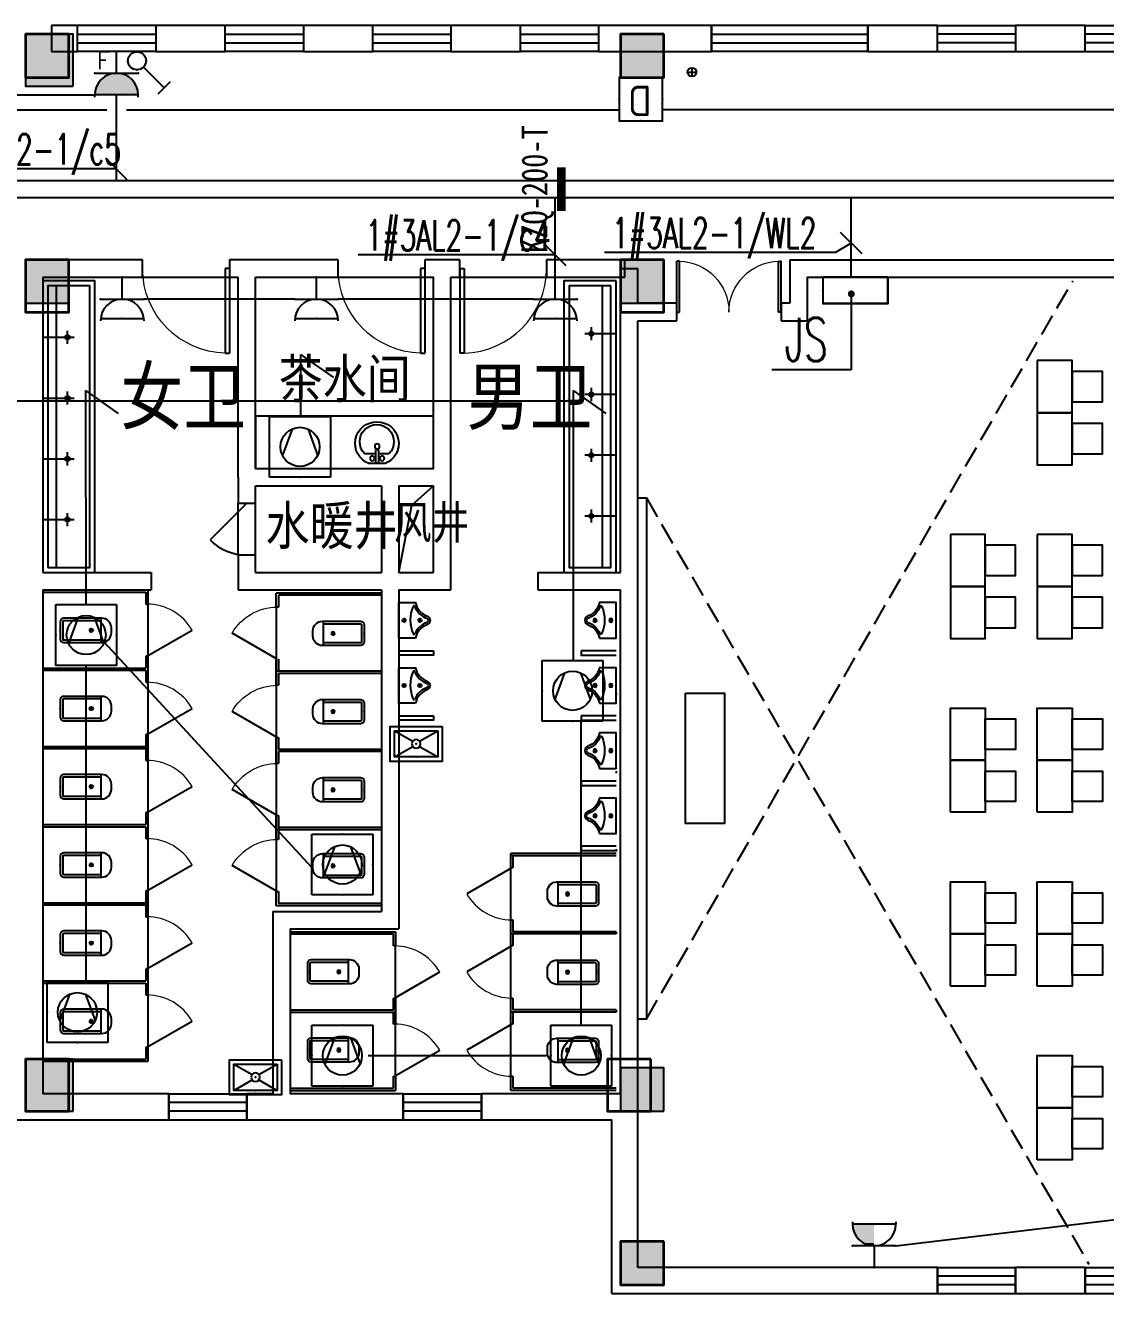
# Model space of a CAD drawing. Extents: x 0 to 302064749, y -59725395 to 1524223.
# Drawn here: x 2113608 to 2126045, y 1287830 to 1302430 of the extents above; entities that cross this region are included whole.
import ezdxf
from ezdxf.enums import TextEntityAlignment as Align

# ---------------------------------------------------------------- set-up
doc = ezdxf.new("R2010")
doc.units = 0
doc.header["$LTSCALE"] = 1000
doc.linetypes.add('DASH', pattern=[0.35, 0.25, -0.1])
for name, color, linetype in [('0-底图', 7, 'Continuous'), ('CABLETRAY', 4, 'Continuous'), ('COLU', 7, 'Continuous'), ('COLU_HATCH', 251, 'Continuous'), ('DIM-照明', 3, 'Continuous'), ('DIM_ELEV', 3, 'Continuous'), ('DOOR_FIRE', 4, 'Continuous'), ('EQUIP-动力', 3, 'Continuous'), ('EQUIP-插座', 3, 'Continuous'), ('EQUIP-消防', 3, 'Continuous'), ('EQUIP-照明', 3, 'Continuous'), ('EQUIP-箱柜', 3, 'Continuous'), ('PUB_TEXT', 7, 'Continuous'), ('TEL_LEAD', 3, 'Continuous'), ('TEXT', 7, 'Continuous'), ('WALL', 2, 'Continuous'), ('WINDOW', 4, 'Continuous'), ('WIRE-照明', 6, 'Continuous'), ('厨卫', 252, 'Continuous'), ('家具', 8, 'Continuous'), ('抗震支吊架', 2, 'Continuous'), ('排水', 153, 'Continuous')]:
    doc.layers.add(name, color=color, linetype=linetype)
doc.layers.add('砼柱', color=2, linetype='Continuous', lineweight=35)
doc.styles.add('_TEL_DIM', font='simplex.shx', dxfattribs={"width": 0.8, "height": 3.5, "bigfont": 'gbcbig.shx'})
doc.styles.add('kzcad', font='', dxfattribs={"width": 0.8})
doc.styles.get("Standard").update_dxf_attribs({"font": 'geniso.shx', "bigfont": 'hztxt.shx'})
doc.styles.get('kzcad').set_extended_font_data('SimSun')

# ---------------------------------------------------------------- blocks, each defined once
blk = doc.blocks.new('$equip$00001239')
for p, q in [((-0.5, 1.05), (-0.5, 1)), ((0.5, 1), (-0.5, 1)), ((0.5, 1.05), (0.5, 1)), ((0.5, 0.5), (-0.5, 0.5)), ((0, 0.5), (0, 0))]:
    blk.add_line(p, q)
blk.add_arc((0, 1), 0.5, 180, 0)
for points in [[(0, 0.75), (-0.433, 0.75), (0, 1), (-0.5, 1)], [(0, 0.567), (-0.25, 0.567), (0, 0.75), (-0.433, 0.75)], [(0, 0.5), (0, 0.5), (0, 0.567), (-0.25, 0.567)]]:
    blk.add_solid(points)
at = {"layer": 'EQUIP-照明'}
for p in [(0, 1), (-0.5, 0.5), (0.5, 0.5), (0, 0)]:
    blk.add_point(p, dxfattribs=at)
at = {"layer": 'EQUIP-照明', "flags": 9}
blk.add_attdef('A', (0, 0), '', height=0.00002, dxfattribs=at)
blk = doc.blocks.new('$equip$00002741')
for p, q in [((-0.7, -0.7), (-0.7, 0.7)), ((-0.7, 0.7), (0.7, 0.7)), ((0.7, 0.7), (0.7, -0.7)), ((-0.184, 0.411), (-0.406, -0.194)), ((0.184, 0.411), (0.406, -0.194)), ((0.7, -0.7), (-0.7, -0.7))]:
    blk.add_line(p, q)
at = {"const_width": 0.02}
blk.add_lwpolyline([(-0.7, 0.7), (-0.7, -0.7), (0.7, -0.7), (0.7, 0.7), (-0.7, 0.7), (-0.7, -0.7)], dxfattribs=at)
blk.add_circle((0, 0), 0.45)
for p in [(0, 0.7), (-0.7, 0), (0.7, 0), (0, -0.7)]:
    blk.add_point(p)
at = {"color": 7, "style": '_TEL_DIM', "flags": 1}
for tag in ['A', 'REMARK']:
    blk.add_attdef(tag, text='', height=0.00002, dxfattribs=at).set_placement((0, 0), align=Align.MIDDLE_CENTER)
blk = doc.blocks.new('$equip$00001764')
for p, q in [((-0.5, 1.05), (-0.5, 1)), ((-0.5, 1), (0.5, 1)), ((0.5, 1.05), (0.5, 1)), ((0.5, 0.5), (-0.5, 0.5)), ((0, 0.5), (0, 0))]:
    blk.add_line(p, q)
blk.add_arc((0, 1), 0.5, 180, 0)
for p in [(-0.5, 0.5), (0.5, 0.5), (0, 0)]:
    blk.add_point(p)
for points in [[(0.433, 0.75), (-0.433, 0.75), (0.5, 1), (-0.5, 1)], [(0.25, 0.567), (-0.25, 0.567), (0.433, 0.75), (-0.433, 0.75)], [(0, 0.5), (0, 0.5), (0.25, 0.567), (-0.25, 0.567)]]:
    blk.add_solid(points)
at = {"color": 7, "style": '_TEL_DIM'}
blk.add_attdef('$TEXT$', text='', height=0.4, dxfattribs=at).set_placement((0.303, 0.211), align=Align.MIDDLE_CENTER)
at = {"color": 7, "style": '_TEL_DIM', "flags": 1}
blk.add_attdef('A', text='', height=0.00002, dxfattribs=at).set_placement((0, 0), align=Align.MIDDLE_CENTER)
blk = doc.blocks.new('$equip$00002327')
for p, q in [((0.484, 0.975), (0.766, 0.692)), ((0.147, 0.356), (0.625, 0.833))]:
    blk.add_line(p, q)
blk.add_circle((0, 0.208), 0.208)
for p in [(0, 0.417), (-0.208, 0.208), (0, 0), (0.208, 0.208)]:
    blk.add_point(p)
at = {"color": 7, "flags": 1}
blk.add_attdef('A', text='', height=0.00002, dxfattribs=at).set_placement((0, 0), align=Align.MIDDLE_CENTER)
blk = doc.blocks.new('$equip$00001238')
for p, q in [((0.497, 0.95), (-0.497, 0.95)), ((0.5, 0.5), (-0.5, 0.5)), ((0, 0.5), (0, 0))]:
    blk.add_line(p, q)
blk.add_arc((0, 1), 0.5, 180, 0)
for p in [(0, 0.95), (-0.5, 0.5), (0.5, 0.5), (0, 0)]:
    blk.add_point(p)
at = {"flags": 9}
blk.add_attdef('A', (0, 0), '', height=0.00002, dxfattribs=at)
blk = doc.blocks.new('$equip$00002755')
for p, q in [((0.5, 0.5), (-0.5, 0.5)), ((-0.5, 0.5), (-0.5, -0.5)), ((0.5, -0.5), (0.5, 0.5)), ((-0.5, -0.5), (0.5, -0.5))]:
    blk.add_line(p, q)
at = {"const_width": 0.04}
blk.add_lwpolyline([(-0.5, 0.5), (0.5, 0.5), (0.5, -0.5), (-0.5, -0.5), (-0.5, 0.5), (0.5, 0.5)], dxfattribs=at)
for p in [(0, 0.5), (-0.5, 0), (0.5, 0), (-0.027, -0.5)]:
    blk.add_point(p)
at = {"color": 7}
blk.add_attdef('$TEXT$', text='', height=0.4, dxfattribs=at).set_placement((0.026, -0.008), align=Align.MIDDLE_CENTER)
at = {"color": 7, "flags": 1}
for tag, height, p in [('A', 0.00002, (0, 0)), ('B', 0.4, (0.755, -0.254))]:
    blk.add_attdef(tag, text='', height=height, dxfattribs=at).set_placement(p, align=Align.MIDDLE_CENTER)
blk = doc.blocks.new('jj')
at = {"layer": '家具', "linetype": 'DASH'}
for points in [[(710804, 819533), (715712, 828033)], [(710804, 825533), (715896, 816713)]]:
    blk.add_lwpolyline(points, dxfattribs=at)
at = {"layer": '家具'}
for points in [[(715304, 827113), (715304, 826513), (715704, 826513), (715704, 827113)], [(715704, 826988), (715704, 826638), (716054, 826638), (716054, 826988)], [(715304, 826513), (715304, 825913), (715704, 825913), (715704, 826513)], [(715704, 826388), (715704, 826038), (716054, 826038), (716054, 826388)], [(710704, 819533), (710704, 825533), (710804, 825533), (710804, 819533)], [(714304, 825113), (714304, 824513), (714704, 824513), (714704, 825113)], [(715304, 825113), (715304, 824513), (715704, 824513), (715704, 825113)], [(714704, 824988), (714704, 824638), (715054, 824638), (715054, 824988)], [(715704, 824988), (715704, 824638), (716054, 824638), (716054, 824988)], [(714304, 824513), (714304, 823913), (714704, 823913), (714704, 824513)], [(715304, 824513), (715304, 823913), (715704, 823913), (715704, 824513)], [(714704, 824388), (714704, 824038), (715054, 824038), (715054, 824388)], [(715704, 824388), (715704, 824038), (716054, 824038), (716054, 824388)], [(711254, 823283), (711704, 823283), (711704, 821783), (711254, 821783)], [(714304, 822513), (714304, 823113), (714704, 823113), (714704, 822513)], [(715304, 822513), (715304, 823113), (715704, 823113), (715704, 822513)], [(714704, 822638), (714704, 822988), (715054, 822988), (715054, 822638)], [(715704, 822638), (715704, 822988), (716054, 822988), (716054, 822638)], [(714304, 821913), (714304, 822513), (714704, 822513), (714704, 821913)], [(715304, 821913), (715304, 822513), (715704, 822513), (715704, 821913)], [(714704, 822038), (714704, 822388), (715054, 822388), (715054, 822038)], [(715704, 822038), (715704, 822388), (716054, 822388), (716054, 822038)], [(714304, 820513), (714304, 821113), (714704, 821113), (714704, 820513)], [(715304, 820513), (715304, 821113), (715704, 821113), (715704, 820513)], [(714704, 820638), (714704, 820988), (715054, 820988), (715054, 820638)], [(715704, 820638), (715704, 820988), (716054, 820988), (716054, 820638)], [(714304, 819913), (714304, 820513), (714704, 820513), (714704, 819913)], [(714704, 820038), (714704, 820388), (715054, 820388), (715054, 820038)], [(715304, 819913), (715304, 820513), (715704, 820513), (715704, 819913)], [(715704, 820038), (715704, 820388), (716054, 820388), (716054, 820038)], [(715304, 818513), (715304, 819113), (715704, 819113), (715704, 818513)], [(715704, 818638), (715704, 818988), (716054, 818988), (716054, 818638)], [(715304, 817913), (715304, 818513), (715704, 818513), (715704, 817913)], [(715704, 818038), (715704, 818388), (716054, 818388), (716054, 818038)]]:
    blk.add_lwpolyline(points, close=True, dxfattribs=at)
blk = doc.blocks.new('$lvtry$00000202')
at = {"color": 0}
for p, q in [((-110, -40, 0), (-110, -470, 0)), ((100, -30, 0), (-100, -30, 0)), ((110, -470, 0), (110, -40, 0)), ((140, -470, 0), (-140, -470, 0))]:
    blk.add_line(p, q, dxfattribs=at)
at = {"color": 0, "elevation": 0}
blk.add_lwpolyline([(140, -40, 0.414214), (100, 0), (-100, 0, 0.414214), (-140, -40), (-140, -480, 0.414214), (-30, -590), (30, -590, 0.414214), (140, -480)], format="xyb", close=True, dxfattribs=at)
at = {"color": 0}
blk.add_circle((0, -359, 0), 20, dxfattribs=at)
for centre, start, end in [((-100, -40, 0), 90, 180), ((100, -40, 0), 0, 90)]:
    blk.add_arc(centre, 10, start, end, dxfattribs=at)
for p in [(0, 0, 0), (0, -359, 0)]:
    blk.add_point(p, dxfattribs=at)
blk = doc.blocks.new('$TCHSYS$APDOOR2D')
blk.add_line((0.5, 0), (0, 0.866))
at = {"lineweight": 13}
blk.add_arc((0.5, 0), 1, 120, 180, dxfattribs=at)
blk = doc.blocks.new('jjj')
at = {"layer": '家具'}
for p, q in [((710644, 826153), (710644, 822913)), ((710804, 825603), (710444, 825603)), ((710804, 824903), (710444, 824903)), ((710804, 824203), (710444, 824203)), ((710804, 823503), (710444, 823503))]:
    blk.add_line(p, q, dxfattribs=at)
for points in [[(710804, 826213), (710204, 826213), (710204, 822853), (710804, 822853), (710804, 826213)], [(710519, 825678), (710519, 825528)], [(710519, 824978), (710519, 824828)], [(710519, 824278), (710519, 824128)], [(710519, 823578), (710519, 823428)]]:
    blk.add_lwpolyline(points, dxfattribs=at)
blk.add_lwpolyline([(710744, 826153), (710264, 826153), (710264, 822913), (710744, 822913)], close=True, dxfattribs=at)
for centre in [(710519, 825603), (710519, 824903), (710519, 824203), (710519, 823503)]:
    blk.add_circle(centre, 25, dxfattribs=at)
blk = doc.blocks.new('$lvtry$00000191')
at = {"color": 0}
for p, q in [((-250, -100, 0), (-39, -219, 0)), ((39, -219, 0), (250, -100, 0)), ((-250, -400, 0), (-39, -281, 0)), ((39, -281, 0), (250, -400, 0))]:
    blk.add_line(p, q, dxfattribs=at)
at = {"color": 0, "elevation": 0}
for points in [[(300, -450), (300, -50), (-300, -50), (-300, -450)], [(250, -400), (250, -100), (-250, -100), (-250, -400)]]:
    blk.add_lwpolyline(points, close=True, dxfattribs=at)
at = {"color": 0}
blk.add_circle((0, -250, 0), 50, dxfattribs=at)
for p in [(0, -100, 0), (0, -250, 0)]:
    blk.add_point(p, dxfattribs=at)
blk = doc.blocks.new('$lvtry$00000222')
at = {"layer": '厨卫', "elevation": 0}
blk.add_lwpolyline([(-205, -191), (-205, 0), (205, 0), (205, -191, 0.268068), (51, -323, -0.317765), (0, -360, -0.317765), (-51, -323, 0.268068)], format="xyb", close=True, dxfattribs=at)
at = {"layer": '厨卫'}
for centre in [(0, -60, 0), (0, -242, 0)]:
    blk.add_circle(centre, 20, dxfattribs=at)
for centre, radius, start, end in [((5, -526, 0), 395, 66.6675, 114.1084), ((-152, -175, 0), 10, 114.1084, 248.1394), ((-243, -401, 0), 233, 19.2639, 68.1394), ((243, -401, 0), 233, 110.4941, 160.7361), ((158, -173, 0), 10, 290.4941, 66.6675), ((0, -316, 0), 24, 199.2639, 269.4998), ((0, -316, 0), 24, 270.5002, 340.7361)]:
    blk.add_arc(centre, radius, start, end, dxfattribs=at)
for p in [(0, -60, 0), (0, -242, 0)]:
    blk.add_point(p, dxfattribs=at)
blk = doc.blocks.new('ng')
at = {"layer": '排水'}
for p, q in [((346041, 781408), (346041, 781308)), ((345991, 781358), (346091, 781358))]:
    blk.add_line(p, q, dxfattribs=at)
blk.add_circle((346041, 781358), 50, dxfattribs=at)
blk = doc.blocks.new('222222')
at = {"layer": 'COLU_HATCH'}
h = blk.add_hatch(color=256, dxfattribs=at)
h.dxf.hatch_style = 1
h.paths.add_polyline_path([(1297642, 1039991), (1297642, 1040591), (1297092, 1040591), (1297092, 1039991)])
h = blk.add_hatch(color=256, dxfattribs=at)
h.dxf.hatch_style = 1
h.paths.add_polyline_path([(1304442, 1040091), (1304442, 1040591), (1303942, 1040591), (1303942, 1040091)])
h = blk.add_hatch(color=256, dxfattribs=at)
h.dxf.hatch_style = 1
h.paths.add_polyline_path([(1297592, 1037491), (1297592, 1037991), (1297092, 1037991), (1297092, 1037491)])
h = blk.add_hatch(color=256, dxfattribs=at)
h.dxf.hatch_style = 1
h.paths.add_polyline_path([(1304442, 1037491), (1304442, 1037991), (1303942, 1037991), (1303942, 1037491)])
h = blk.add_hatch(color=256, dxfattribs=at)
h.dxf.hatch_style = 1
h.paths.add_polyline_path([(1297642, 1028191), (1297642, 1028791), (1297092, 1028791), (1297092, 1028191)])
h = blk.add_hatch(color=256, dxfattribs=at)
h.dxf.hatch_style = 1
h.paths.add_polyline_path([(1304442, 1028191), (1304442, 1028691), (1303942, 1028691), (1303942, 1028191)])
h = blk.add_hatch(color=256, dxfattribs=at)
h.dxf.hatch_style = 1
h.paths.add_polyline_path([(1304442, 1026191), (1304442, 1026691), (1303942, 1026691), (1303942, 1026191)])
at = {"layer": 'COLU'}
for points in [[(1297642, 1039991), (1297642, 1040591), (1297092, 1040591), (1297092, 1039991)], [(1304442, 1040091), (1304442, 1040591), (1303942, 1040591), (1303942, 1040091)], [(1297592, 1037491), (1297592, 1037991), (1297092, 1037991), (1297092, 1037491)], [(1304442, 1037491), (1304442, 1037991), (1303942, 1037991), (1303942, 1037491)], [(1297642, 1028191), (1297642, 1028791), (1297092, 1028791), (1297092, 1028191)], [(1304442, 1028191), (1304442, 1028691), (1303942, 1028691), (1303942, 1028191)], [(1304442, 1026191), (1304442, 1026691), (1303942, 1026691), (1303942, 1026191)]]:
    blk.add_lwpolyline(points, close=True, dxfattribs=at)
blk = doc.blocks.new('sad')
at = {"layer": '砼柱', "lineweight": 35}
for points in [[(2875708, 517356), (2875208, 517356), (2875208, 516856), (2875708, 516856)], [(2882558, 517356), (2882058, 517356), (2882058, 516856), (2882558, 516856)], [(2875708, 514756), (2875208, 514756), (2875208, 514156), (2875708, 514156)], [(2882558, 514756), (2882058, 514756), (2882058, 514156), (2882558, 514156)], [(2875708, 505556), (2875208, 505556), (2875208, 504956), (2875708, 504956)], [(2882408, 505556), (2881908, 505556), (2881908, 504956), (2882408, 504956)], [(2882558, 503456), (2882058, 503456), (2882058, 502956), (2882558, 502956)]]:
    blk.add_lwpolyline(points, close=True, dxfattribs=at)
blk = doc.blocks.new('A$C70683537')
at = {"layer": 'TEXT'}
blk.add_blockref('sad', (-2821208, -503056), dxfattribs=at)
blk = doc.blocks.new('$WINLIB2D$00000001')
at = {"color": 0}
for points in [[(-0.5, 0.5), (-0.5, -0.5)], [(-0.5, 0.5), (0.5, 0.5)], [(0.5, -0.5), (0.5, 0.5)], [(0.5, 0.1667), (-0.5, 0.1667)], [(0.5, -0.1667), (-0.5, -0.1667)], [(-0.5, -0.5), (0.5, -0.5)]]:
    blk.add_lwpolyline(points, dxfattribs=at)
blk = doc.blocks.new('$DorLib2D$00000002')
for p, q in [((-0.5, 0), (-0.5, 0.4875)), ((-0.475, 0.4875), (-0.5, 0.4875)), ((-0.475, 0), (-0.475, 0.4875)), ((0.475, 0), (0.475, 0.4875)), ((0.475, 0.4875), (0.5, 0.4875)), ((0.5, 0), (0.5, 0.4875)), ((-0.5, 0), (-0.475, 0)), ((0.5, 0), (0.475, 0))]:
    blk.add_line(p, q)
at = {"lineweight": 13}
for centre, start, end in [((-0.4875, 0), 0, 88.53072), ((0.4875, 0), 91.46928, 180)]:
    blk.add_arc(centre, 0.4875, start, end, dxfattribs=at)
blk = doc.blocks.new('$DorLib2D$00000001')
for p, q in [((0.45, 0.975), (0.5, 0.975)), ((0.45, 0), (0.45, 0.975)), ((0.5, 0), (0.5, 0.975)), ((0.5, 0), (0.45, 0))]:
    blk.add_line(p, q)
at = {"lineweight": 13}
blk.add_arc((0.475, 0), 0.975, 91.4693, 180, dxfattribs=at)
blk = doc.blocks.new('$DorLib2D$00000114')
at = {"color": 0}
blk.add_line((0.5, 0), (-0.207, 0.707), dxfattribs=at)
blk.add_arc((0.5, 0), 1, 135, 180, dxfattribs=at)
blk = doc.blocks.new('$plan$00001628')
for p, q in [((-20, 0), (20, 0)), ((20, 0), (20, -150)), ((-23, -104), (-144, -104)), ((-20, -150), (-20, 0)), ((136, -104), (24, -104)), ((20, -150), (-20, -150))]:
    blk.add_line(p, q)
blk.add_lwpolyline([(-97, 9, 5.110404), (92, 9)], format="xyb", close=True)
for centre, radius in [((-57, -52), 26.7), ((57, -52), 26.7), ((0, -190), 27.8)]:
    blk.add_circle(centre, radius)
blk.add_arc((-4, -243), 197, 135.2527, 44.7473)
blk = doc.blocks.new('jgfjh')
at = {"layer": 'DIM_ELEV'}
blk.add_lwpolyline([(1120511.3, -182793.4), (1120660.7, -182018.9), (1120911.3, -181793.4)], dxfattribs=at)
at = {"layer": 'DOOR_FIRE'}
for p, q in [((1118661.3, -182593.4), (1118661.3, -181993.4)), ((1118861.3, -182593.4), (1118861.3, -181993.4))]:
    blk.add_line(p, q, dxfattribs=at)
at = {"layer": 'WALL'}
for p, q in [((1116811.3, -176493.4), (1116511.3, -176493.4)), ((1116511.3, -176493.4), (1116511.3, -176793.4)), ((1116811.3, -176793.4), (1116811.3, -176493.4)), ((1118511.3, -176493.4), (1117711.3, -176493.4)), ((1117711.3, -176493.4), (1117711.3, -176793.4)), ((1118511.3, -176793.4), (1118511.3, -176493.4)), ((1120211.3, -176493.4), (1119411.3, -176493.4)), ((1119411.3, -176493.4), (1119411.3, -176793.4)), ((1120211.3, -176793.4), (1120211.3, -176493.4)), ((1121911.3, -176493.4), (1121111.3, -176493.4)), ((1121111.3, -176493.4), (1121111.3, -176793.4)), ((1121911.3, -176793.4), (1121911.3, -176493.4)), ((1124111.3, -176493.4), (1122811.3, -176493.4)), ((1122811.3, -176493.4), (1122811.3, -176793.4)), ((1124111.3, -176793.4), (1124111.3, -176493.4)), ((1126711.3, -176493.4), (1125911.3, -176493.4)), ((1125911.3, -176493.4), (1125911.3, -176793.4)), ((1126711.3, -176793.4), (1126711.3, -176493.4)), ((1128411.3, -176493.4), (1127611.3, -176493.4)), ((1127611.3, -176493.4), (1127611.3, -176793.4)), ((1128411.3, -176793.4), (1128411.3, -176493.4)), ((1116511.3, -176793.4), (1116811.3, -176793.4)), ((1117711.3, -176793.4), (1118511.3, -176793.4)), ((1119411.3, -176793.4), (1120211.3, -176793.4)), ((1121111.3, -176793.4), (1121911.3, -176793.4)), ((1122811.3, -176793.4), (1124111.3, -176793.4)), ((1125911.3, -176793.4), (1126711.3, -176793.4)), ((1127611.3, -176793.4), (1128411.3, -176793.4)), ((1117561.3, -179193.4), (1116211.3, -179193.4)), ((1117561.3, -179393.4), (1117561.3, -179193.4)), ((1118761.3, -179193.4), (1118561.3, -179193.4)), ((1118561.3, -179193.4), (1118561.3, -179393.4)), ((1119811.3, -179193.4), (1118761.3, -179193.4)), ((1119811.3, -179393.4), (1119811.3, -179193.4)), ((1121011.3, -179193.4), (1120811.3, -179193.4)), ((1120811.3, -179193.4), (1120811.3, -179393.4)), ((1121211.3, -179193.4), (1121011.3, -179193.4)), ((1121211.3, -179393.4), (1121211.3, -179193.4)), ((1123111.3, -179193.4), (1122211.3, -179193.4)), ((1122211.3, -179193.4), (1122211.3, -179393.4)), ((1123111.3, -179393.4), (1123111.3, -179193.4)), ((1125011.3, -179193.4), (1140311.3, -179193.4)), ((1125011.3, -179193.4), (1125011.3, -179693.4)), ((1116411.3, -179393.4), (1117561.3, -179393.4)), ((1116411.3, -179393.4), (1116411.3, -181303.4)), ((1118561.3, -179393.4), (1118661.3, -179393.4)), ((1118661.3, -181693.4), (1118661.3, -179393.4)), ((1118861.3, -179393.4), (1119811.3, -179393.4)), ((1118861.3, -181593.4), (1118861.3, -179393.4)), ((1120811.3, -179393.4), (1120911.3, -179393.4)), ((1120911.3, -181593.4), (1120911.3, -179393.4)), ((1121111.3, -179393.4), (1121211.3, -179393.4)), ((1121111.3, -181693.4), (1121111.3, -179393.4)), ((1122211.3, -179393.4), (1123111.3, -179393.4)), ((1123061.3, -179793.4), (1123061.3, -179293.4)), ((1123061.3, -179293.4), (1123261.3, -179293.4)), ((1123261.3, -179693.4), (1123261.3, -179293.4)), ((1125211.3, -179393.4), (1140111.3, -179393.4)), ((1125211.3, -179393.4), (1125211.3, -179893.4)), ((1123711.3, -179693.4), (1123261.3, -179693.4)), ((1123711.3, -179893.4), (1123711.3, -179693.4)), ((1125011.3, -179693.4), (1124911.3, -179693.4)), ((1124911.3, -179693.4), (1124911.3, -179893.4)), ((1123061.3, -182793.4), (1123061.3, -179793.4)), ((1123261.3, -179893.4), (1123711.3, -179893.4)), ((1123261.3, -182893.4), (1123261.3, -179893.4)), ((1124911.3, -179893.4), (1125211.3, -179893.4)), ((1116411.3, -181303.4), (1116411.3, -182793.4)), ((1118861.3, -181593.4), (1120411.3, -181593.4)), ((1120411.3, -181593.4), (1120911.3, -181593.4)), ((1118661.3, -181693.4), (1118661.3, -181993.4)), ((1121111.3, -182993.4), (1121111.3, -181693.4)), ((1118861.3, -181993.4), (1118861.3, -181793.4)), ((1118861.3, -181793.4), (1120311.3, -181793.4)), ((1120311.3, -181793.4), (1120311.3, -182793.4)), ((1120511.3, -181793.4), (1120511.3, -182793.4)), ((1120511.3, -181793.4), (1120911.3, -181793.4)), ((1120911.3, -182793.4), (1120911.3, -181793.4)), ((1118661.3, -181993.4), (1118861.3, -181993.4)), ((1118861.3, -182593.4), (1118661.3, -182593.4)), ((1118661.3, -182593.4), (1118661.3, -182993.4)), ((1118861.3, -182793.4), (1118861.3, -182593.4)), ((1116411.3, -182793.4), (1117661.3, -182793.4)), ((1117661.3, -182793.4), (1117661.3, -182993.4)), ((1118861.3, -182793.4), (1120311.3, -182793.4)), ((1120511.3, -182793.4), (1120911.3, -182793.4)), ((1122111.3, -182793.4), (1123061.3, -182793.4)), ((1122111.3, -182793.4), (1122111.3, -182993.4)), ((1123261.3, -188893.4), (1123261.3, -182893.4)), ((1116411.3, -182993.4), (1117661.3, -182993.4)), ((1116411.3, -182993.4), (1116411.3, -188793.4)), ((1118661.3, -182993.4), (1120311.3, -182993.4)), ((1120311.3, -182993.4), (1120311.3, -186693.4)), ((1120511.3, -182993.4), (1121111.3, -182993.4)), ((1120511.3, -182993.4), (1120511.3, -186893.4)), ((1122111.3, -182993.4), (1123061.3, -182993.4)), ((1123061.3, -188793.4), (1123061.3, -182993.4)), ((1119061.3, -186693.4), (1120311.3, -186693.4)), ((1119061.3, -186693.4), (1119061.3, -188793.4)), ((1119261.3, -186893.4), (1120511.3, -186893.4)), ((1119261.3, -186893.4), (1119261.3, -188793.4)), ((1117861.3, -188793.4), (1116411.3, -188793.4)), ((1117861.3, -189093.4), (1117861.3, -188793.4)), ((1119061.3, -188793.4), (1118761.3, -188793.4)), ((1118761.3, -188793.4), (1118761.3, -189093.4)), ((1120560.7, -188793.4), (1119261.3, -188793.4)), ((1120560.7, -189093.4), (1120560.7, -188793.4)), ((1123061.3, -188793.4), (1121460.7, -188793.4)), ((1121460.7, -188793.4), (1121460.7, -189093.4)), ((1123261.3, -190793.4), (1123261.3, -188893.4)), ((1116111.3, -189093.4), (1117861.3, -189093.4)), ((1118761.3, -189093.4), (1119161.3, -189093.4)), ((1119161.3, -189093.4), (1120560.7, -189093.4)), ((1121460.7, -189093.4), (1122961.3, -189093.4)), ((1122961.3, -191093.4), (1122961.3, -189093.4)), ((1126711.3, -190793.4), (1123261.3, -190793.4)), ((1126711.3, -191093.4), (1126711.3, -190793.4)), ((1128411.3, -190793.4), (1127611.3, -190793.4)), ((1127611.3, -190793.4), (1127611.3, -191093.4)), ((1128411.3, -191093.4), (1128411.3, -190793.4)), ((1122961.3, -191093.4), (1126711.3, -191093.4)), ((1127611.3, -191093.4), (1128411.3, -191093.4))]:
    blk.add_line(p, q, dxfattribs=at)
at = {"layer": 'WINDOW'}
for p, q in [((1117561.3, -179393.4), (1118561.3, -179393.4)), ((1119811.3, -179393.4), (1120811.3, -179393.4)), ((1121211.3, -179393.4), (1122211.3, -179393.4))]:
    blk.add_line(p, q, dxfattribs=at)
at = {"layer": '厨卫'}
for p, q in [((1116411.3, -182993.4), (1117623.8, -182993.4)), ((1116411.3, -182993.4), (1116411.3, -183018.4)), ((1116411.3, -183018.4), (1117598.8, -183018.4)), ((1117598.8, -183018.4), (1117598.8, -183155.9)), ((1117623.8, -183155.9), (1117623.8, -182993.4)), ((1119098.8, -183190.9), (1119098.8, -183028.4)), ((1120311.3, -183028.4), (1119098.8, -183028.4)), ((1119123.8, -183053.4), (1119123.8, -183190.9)), ((1120311.3, -183053.4), (1119123.8, -183053.4)), ((1117598.8, -183155.9), (1117623.8, -183155.9)), ((1117623.8, -188255.9), (1117623.8, -183155.9)), ((1119098.8, -183190.9), (1119098.8, -186465.9)), ((1119123.8, -183190.9), (1119098.8, -183190.9)), ((1117623.8, -183755.9), (1117598.8, -183755.9)), ((1117598.8, -183755.9), (1117598.8, -183893.4)), ((1117623.8, -183905.8), (1117623.8, -183755.9)), ((1119098.8, -183940.8), (1119098.8, -183790.9)), ((1119123.8, -183790.9), (1119123.8, -183928.4)), ((1120511.3, -183693.4), (1120911.3, -183693.4)), ((1123011.3, -183693.4), (1122611.3, -183693.4)), ((1116411.3, -183893.4), (1117598.8, -183893.4)), ((1116411.3, -183893.4), (1116411.3, -183918.4)), ((1116411.3, -183918.4), (1117598.8, -183918.4)), ((1117598.8, -183918.4), (1117598.8, -184055.9)), ((1117623.8, -184055.9), (1117623.8, -183905.9)), ((1119098.8, -184090.9), (1119098.8, -183928.4)), ((1120311.3, -183928.4), (1119098.8, -183928.4)), ((1119123.8, -183953.4), (1119123.8, -184090.9)), ((1120311.3, -183953.4), (1119123.8, -183953.4)), ((1120311.3, -183928.4), (1120311.3, -183953.4)), ((1117598.8, -184055.9), (1117623.8, -184055.9)), ((1119123.8, -184090.9), (1119098.8, -184090.9)), ((1120511.3, -184178.4), (1120511.3, -184203.4)), ((1123011.3, -184178.4), (1123011.3, -184203.4)), ((1120511.3, -184443.4), (1120911.3, -184443.4)), ((1123011.3, -184443.4), (1122611.3, -184443.4)), ((1117623.8, -184655.9), (1117598.8, -184655.9)), ((1117598.8, -184655.9), (1117598.8, -184793.4)), ((1117623.8, -184818.4), (1117623.8, -184655.9)), ((1116411.3, -184793.4), (1117598.8, -184793.4)), ((1116411.3, -184793.4), (1116411.3, -184818.4)), ((1116411.3, -184793.4), (1117623.8, -184793.4)), ((1116411.3, -184793.4), (1116411.3, -184818.4)), ((1116411.3, -184818.4), (1117623.8, -184818.4)), ((1116411.3, -184818.4), (1117598.8, -184818.4)), ((1117598.8, -184818.4), (1117598.8, -184955.9)), ((1117623.8, -184955.9), (1117623.8, -184793.4)), ((1119098.8, -184840.8), (1119098.8, -184690.9)), ((1119098.8, -184690.9), (1119123.8, -184690.9)), ((1119123.8, -184690.9), (1119123.8, -184828.4)), ((1120311.3, -184828.4), (1119123.8, -184828.4)), ((1120311.3, -184828.4), (1120311.3, -184853.4)), ((1117598.8, -184955.9), (1117623.8, -184955.9)), ((1119098.8, -184990.9), (1119098.8, -184840.9)), ((1120311.3, -184853.4), (1119123.8, -184853.4)), ((1119123.8, -184853.4), (1119123.8, -184990.9)), ((1119123.8, -184990.9), (1119098.8, -184990.9)), ((1123011.3, -185078.4), (1123011.3, -185103.4)), ((1123011.3, -185193.4), (1122611.3, -185193.4)), ((1117623.8, -185555.9), (1117598.8, -185555.9)), ((1117598.8, -185555.9), (1117598.8, -185693.4)), ((1117623.8, -185705.8), (1117623.8, -185555.9)), ((1116411.3, -185693.4), (1117598.8, -185693.4)), ((1116411.3, -185693.4), (1116411.3, -185718.4)), ((1117623.8, -185855.9), (1117623.8, -185705.9)), ((1119098.8, -185753.4), (1119098.8, -185590.9)), ((1119098.8, -185590.9), (1119123.8, -185590.9)), ((1119123.8, -185590.9), (1119123.8, -185728.4)), ((1116411.3, -185718.4), (1117598.8, -185718.4)), ((1117598.8, -185718.4), (1117598.8, -185855.9)), ((1117598.8, -185855.9), (1117623.8, -185855.9)), ((1119098.8, -185865.9), (1119098.8, -185715.9)), ((1120311.3, -185753.4), (1119098.8, -185753.4)), ((1120311.3, -185728.4), (1119123.8, -185728.4)), ((1119123.8, -185728.4), (1119123.8, -185865.9)), ((1119123.8, -185865.9), (1119098.8, -185865.9)), ((1123011.3, -185943.4), (1122611.3, -185943.4)), ((1123011.3, -185978.4), (1123011.3, -186003.4)), ((1123011.3, -185978.4), (1123011.3, -186003.4)), ((1123011.3, -186028.4), (1121798.8, -186028.4)), ((1121798.8, -186190.9), (1121798.8, -186028.4)), ((1123011.3, -186053.4), (1121798.8, -186053.4)), ((1123011.3, -186028.4), (1121823.8, -186028.4)), ((1123011.3, -186053.4), (1121823.8, -186053.4)), ((1121823.8, -186053.4), (1121823.8, -186190.9)), ((1121798.8, -188590.9), (1121798.8, -186190.9)), ((1121823.8, -186190.9), (1121798.8, -186190.9)), ((1117623.8, -186455.9), (1117598.8, -186455.9)), ((1117598.8, -186455.9), (1117598.8, -186593.4)), ((1117623.8, -186618.4), (1117623.8, -186455.9)), ((1119098.8, -186628.4), (1119098.8, -186465.9)), ((1119098.8, -186465.9), (1119123.8, -186465.9)), ((1119123.8, -186465.9), (1119123.8, -186603.4)), ((1116411.3, -186593.4), (1117598.8, -186593.4)), ((1116411.3, -186593.4), (1116411.3, -186618.4)), ((1116411.3, -186593.4), (1117623.8, -186593.4)), ((1116411.3, -186593.4), (1116411.3, -186618.4)), ((1116411.3, -186618.4), (1117623.8, -186618.4)), ((1116411.3, -186618.4), (1117598.8, -186618.4)), ((1117598.8, -186618.4), (1117598.8, -186755.9)), ((1117623.8, -186755.9), (1117623.8, -186593.4)), ((1120311.3, -186628.4), (1119098.8, -186628.4)), ((1120311.3, -186603.4), (1119123.8, -186603.4)), ((1117598.8, -186755.9), (1117623.8, -186755.9)), ((1121798.8, -186953.4), (1121798.8, -186790.9)), ((1121798.8, -186790.9), (1121823.8, -186790.9)), ((1121823.8, -186790.9), (1121823.8, -186928.4)), ((1119261.3, -186928.4), (1120473.8, -186928.4)), ((1119261.3, -186953.4), (1120448.8, -186953.4)), ((1120448.8, -187090.9), (1120448.8, -186953.4)), ((1120473.8, -186928.4), (1120473.8, -187090.9)), ((1121798.8, -187090.9), (1121798.8, -186940.9)), ((1123011.3, -186953.4), (1121798.8, -186953.4)), ((1123011.3, -186928.4), (1121823.8, -186928.4)), ((1123011.3, -186928.4), (1121823.8, -186928.4)), ((1123011.3, -186953.4), (1121823.8, -186953.4)), ((1121823.8, -186953.4), (1121823.8, -187090.9)), ((1123011.3, -186928.4), (1123011.3, -186953.4)), ((1123011.3, -186928.4), (1123011.3, -186953.4)), ((1120473.8, -187090.9), (1120448.8, -187090.9)), ((1120473.8, -188590.9), (1120473.8, -187090.9)), ((1121823.8, -187090.9), (1121798.8, -187090.9)), ((1117623.8, -187355.9), (1117598.8, -187355.9)), ((1117598.8, -187355.9), (1117598.8, -187493.4)), ((1117623.8, -187505.8), (1117623.8, -187355.9)), ((1116411.3, -187493.4), (1117598.8, -187493.4)), ((1116411.3, -187493.4), (1116411.3, -187518.4)), ((1116411.3, -187518.4), (1117598.8, -187518.4)), ((1117598.8, -187518.4), (1117598.8, -187655.9)), ((1117623.8, -187655.9), (1117623.8, -187505.9)), ((1117598.8, -187655.9), (1117623.8, -187655.9)), ((1120448.8, -187828.4), (1120448.8, -187690.9)), ((1120448.8, -187690.9), (1120473.8, -187690.9)), ((1120473.8, -187690.9), (1120473.8, -187853.4)), ((1121798.8, -187853.4), (1121798.8, -187690.9)), ((1121798.8, -187690.9), (1121823.8, -187690.9)), ((1121823.8, -187690.9), (1121823.8, -187828.4)), ((1119261.3, -187828.4), (1120448.8, -187828.4)), ((1119261.3, -187828.4), (1120448.8, -187828.4)), ((1119261.3, -187853.4), (1120473.8, -187853.4)), ((1119261.3, -187853.4), (1120448.8, -187853.4)), ((1120448.8, -187990.9), (1120448.8, -187853.4)), ((1120473.8, -187841), (1120473.8, -187990.9)), ((1121798.8, -187990.9), (1121798.8, -187840.9)), ((1123011.3, -187853.4), (1121798.8, -187853.4)), ((1123011.3, -187828.4), (1121823.8, -187828.4)), ((1123011.3, -187828.4), (1121823.8, -187828.4)), ((1123011.3, -187853.4), (1121823.8, -187853.4)), ((1121823.8, -187853.4), (1121823.8, -187990.9)), ((1123011.3, -187828.4), (1123011.3, -187853.4)), ((1123011.3, -187828.4), (1123011.3, -187853.4)), ((1120473.8, -187990.9), (1120448.8, -187990.9)), ((1121823.8, -187990.9), (1121798.8, -187990.9)), ((1117623.8, -188255.9), (1117598.8, -188255.9)), ((1117598.8, -188255.9), (1117598.8, -188393.4)), ((1117623.8, -188418.4), (1117623.8, -188255.9)), ((1116411.3, -188393.4), (1117598.8, -188393.4)), ((1116411.3, -188393.4), (1116411.3, -188418.4)), ((1116411.3, -188418.4), (1117623.8, -188418.4)), ((1120448.8, -188728.4), (1120448.8, -188590.9)), ((1120448.8, -188590.9), (1120473.8, -188590.9)), ((1120473.8, -188590.9), (1120473.8, -188753.4)), ((1121798.8, -188753.4), (1121798.8, -188590.9)), ((1121798.8, -188590.9), (1121823.8, -188590.9)), ((1121823.8, -188590.9), (1121823.8, -188728.4)), ((1119261.3, -188728.4), (1120448.8, -188728.4)), ((1119261.3, -188753.4), (1120473.8, -188753.4)), ((1123011.3, -188753.4), (1121798.8, -188753.4)), ((1123011.3, -188728.4), (1121823.8, -188728.4))]:
    blk.add_line(p, q, dxfattribs=at)
blk.add_lwpolyline([(1118861.3, -180993.6), (1118861.3, -181593.4), (1120911.3, -181593.4), (1120911.3, -180993.6)], close=True, dxfattribs=at)
for points in [[(1120911.3, -183693.4), (1120911.3, -183743.4), (1120511.3, -183743.4)], [(1122611.3, -183693.4), (1122611.3, -183743.4), (1123011.3, -183743.4)], [(1120911.3, -184443.4), (1120911.3, -184493.4), (1120511.3, -184493.4)], [(1122611.3, -184443.4), (1122611.3, -184493.4), (1123011.3, -184493.4)], [(1122611.3, -185193.4), (1122611.3, -185243.4), (1123011.3, -185243.4)], [(1122611.3, -185943.4), (1122611.3, -185993.4), (1123011.3, -185993.4)]]:
    blk.add_lwpolyline(points, dxfattribs=at)
for name, p in [('222222', (-180880.7, -1217184.4)), ('A$C70683537', (1062211.3, -190893.4))]:
    blk.add_blockref(name, p)
at = {"layer": 'DOOR_FIRE', "xscale": 600, "yscale": 600, "zscale": 200, "rotation": 90}
blk.add_blockref('$DorLib2D$00000114', (1118761.3, -182293.4), dxfattribs=at)
at = {"layer": 'WINDOW'}
for name, p, xscale, yscale, zscale, rotation in [('$WINLIB2D$00000001', (1117261.3, -176643.4), -900, 300, 300, 359.9999999259053), ('$WINLIB2D$00000001', (1118961.3, -176643.4), -900, 300, 300, 359.9999999259053), ('$WINLIB2D$00000001', (1120661.3, -176643.4), -900, 300, 300, 359.9999999259053), ('$WINLIB2D$00000001', (1122361.3, -176643.4), -900, 300, 300, 359.9999999259053), ('$WINLIB2D$00000001', (1125011.3, -176643.4), -1800, -300, 300, 359.9999999259053), ('$WINLIB2D$00000001', (1127161.3, -176643.4), 900, -300, 300, 359.9999999259054), ('$WINLIB2D$00000001', (1128861.3, -176643.4), 900, -300, 300, 359.9999999259054), ('$DorLib2D$00000002', (1124311.3, -179793.4), -1200, 1200, 200, 1.581335062894595e-08), ('$DorLib2D$00000001', (1118061.3, -179293.4), 1000, -1000, 200, 1.579317896038747e-08), ('$DorLib2D$00000001', (1120311.3, -179293.4), 1000, -1000, 200, 1.57859189801727e-08), ('$DorLib2D$00000001', (1121711.3, -179293.4), -1000, -1000, 200, 1.57954449520048e-08), ('$WINLIB2D$00000001', (1118311.3, -188943.4), 900, 300, 300, 1.581166336460082e-08), ('$WINLIB2D$00000001', (1121010.7, -188943.4), 900, 300, 300, 1.580897485336815e-08), ('$WINLIB2D$00000001', (1127161.3, -190943.4), 900, 300, 300, 1.598411722405066e-08), ('$WINLIB2D$00000001', (1128861.3, -190943.4), 900, 300, 300, 1.598411722405066e-08)]:
    blk.add_blockref(name, p, dxfattribs=dict(at, xscale=xscale, yscale=yscale, zscale=zscale, rotation=rotation))
at = {"layer": '厨卫', "yscale": -1}
for name, p in [('$plan$00001628', (1120261.3, -181530.1)), ('$lvtry$00000191', (1120711.3, -185016.1)), ('$lvtry$00000191', (1118861.3, -188853.4))]:
    blk.add_blockref(name, p, dxfattribs=at)
at = {"layer": '厨卫', "yscale": -600, "zscale": 25}
for p, xscale, rotation in [((1117611.3, -183455.9), -600, 90.00000039946814), ((1119111.3, -183490.9), 600, 269.9999996005319), ((1117611.3, -184355.9), -600, 90.00000058660213), ((1119111.3, -184390.9), 600, 269.9999996005319), ((1117611.3, -185255.9), -600, 90.00000039946814), ((1119111.3, -185290.9), 600, 269.9999994133979), ((1117611.3, -186155.9), -600, 90.00000058660213), ((1119111.3, -186165.9), 600, 269.9999994133979), ((1121811.3, -186490.9), -600, 270.0000005866021), ((1117611.3, -187055.9), -600, 90.00000039946814), ((1120461.3, -187390.9), -600, 90.00000039946814), ((1121811.3, -187390.9), -600, 270.0000005866021), ((1117611.3, -187955.9), -600, 90.00000058660213), ((1120461.3, -188290.9), -600, 90.00000058660213), ((1121811.3, -188290.9), -600, 270.0000005866021)]:
    blk.add_blockref('$TCHSYS$APDOOR2D', p, dxfattribs=dict(at, xscale=xscale, rotation=rotation))
at = {"layer": '厨卫', "xscale": -1, "yscale": -1, "rotation": 270.0000005865404}
for p in [(1120511.3, -183343.2, 0), (1120511.3, -184093.2, 0)]:
    blk.add_blockref('$lvtry$00000222', p, dxfattribs=at)
at = {"layer": '厨卫', "yscale": -1, "rotation": 89.9999994134596}
for p in [(1123011.3, -183343.2, 0), (1123011.3, -184093.2, 0), (1123011.3, -184843.2, 0), (1123011.3, -185593.2, 0)]:
    blk.add_blockref('$lvtry$00000222', p, dxfattribs=at)
at = {"layer": '厨卫', "rotation": 89.9999994133869}
for p in [(1116611.3, -183458.4), (1116611.3, -184358.4), (1116611.3, -185258.4), (1116611.3, -186158.4), (1116611.3, -187058.4), (1116611.3, -187958.4)]:
    blk.add_blockref('$lvtry$00000202', p, dxfattribs=at)
at = {"layer": '厨卫', "xscale": -1}
for p, rotation in [((1120111.3, -183493.4), 270.0000005866131), ((1120111.3, -184393.4), 270.0000005866131), ((1120111.3, -185293.4), 270.0000005866131), ((1120111.3, -186168.4), 270.0000005866131), ((1122811.3, -186493.4), 270.0000005866131), ((1119461.3, -187388.4), 90.00000058661308), ((1122811.3, -187393.4), 270.0000005866131), ((1119461.3, -188288.4), 90.00000058661308), ((1122811.3, -188293.4), 270.0000005866131)]:
    blk.add_blockref('$lvtry$00000202', p, dxfattribs=dict(at, rotation=rotation))
at = {"layer": '家具', "rotation": 180}
blk.add_blockref('jjj', (1827215.4, 643419.2), dxfattribs=at)
at = {"layer": '家具'}
for name, p in [('jjj', (412207.2, -1005646)), ('jj', (412557.2, -1007466))]:
    blk.add_blockref(name, p, dxfattribs=at)
at = {"layer": '排水'}
blk.add_blockref('ng', (777844.8, -958388.7), dxfattribs=at)
at = {"layer": 'PUB_TEXT'}
for s, height, p in [('茶水间', 506.38, (1119127.9, -180832)), ('女卫', 723.4, (1117305.4, -181151.8)), ('男卫', 723.4, (1121292.5, -181151.8)), ('水暖井', 506.38, (1118976.9, -182521.6)), ('风井', 434.04, (1120454.1, -182447.6))]:
    blk.add_text(s, height=height, dxfattribs=at).set_placement(p)
blk = doc.blocks.new('$equip$00002928')
for p, q in [((-0.75, 0.6), (-0.75, 0)), ((0.75, 0.6), (-0.75, 0.6)), ((0.75, 0), (0.75, 0.6)), ((-0.75, 0), (0.75, 0))]:
    blk.add_line(p, q)
at = {"const_width": 0.04}
blk.add_lwpolyline([(-0.75, 0.6), (-0.75, 0), (0.75, 0), (0.75, 0.6), (-0.75, 0.6), (-0.75, 0)], dxfattribs=at)
for p in [(0, 0.6), (-0.75, 0.3), (0.75, 0.3), (0, 0)]:
    blk.add_point(p)
at = {"color": 7, "style": '_TEL_DIM', "flags": 1}
for tag in ['A', 'REMARK']:
    blk.add_attdef(tag, text='', height=0.00002, dxfattribs=at).set_placement((0, 0), align=Align.MIDDLE_CENTER)

msp = doc.modelspace()

# ---------------------------------------------------------------- linework, layer by layer
at = {"layer": 'CABLETRAY'}
for p, q in [((2087334, 1300645), (2139560, 1300645)), ((2139560, 1300445), (2087334, 1300445))]:
    msp.add_line(p, q, dxfattribs=at)
at = {"layer": 'DIM-照明'}
for p, q in [((2114782, 1300654), (2114534, 1300902)), ((2123241, 1299799), (2122993, 1300047)), ((2119833, 1299664), (2119586, 1299912)), ((2119922, 1298106), (2112469, 1298106))]:
    msp.add_line(p, q, dxfattribs=at)
for points in [[(2114476, 1300778), (2112492, 1300778)], [(2114658, 1300778), (2114476, 1300778)], [(2123117, 1299923), (2122936, 1299814)], [(2119431, 1299788), (2117438, 1299788)], [(2119709, 1299788), (2119431, 1299788)], [(2122936, 1299814), (2120276, 1299814)]]:
    msp.add_lwpolyline(points, dxfattribs=at)
at = {"layer": 'TEL_LEAD'}
for p, q in [((2123117, 1299339), (2123117, 1298465)), ((2123117, 1298465), (2122202, 1298465))]:
    msp.add_line(p, q, dxfattribs=at)
at = {"layer": 'TEL_LEAD', "const_width": 40}
msp.add_lwpolyline([(2123117, 1299359, 1), (2123117, 1299319, 1)], format="xyb", close=True, dxfattribs=at)
at = {"layer": 'WIRE-照明'}
for p, q in [((2112763, 1301630), (2114408, 1301630)), ((2114658, 1301571), (2114658, 1301630)), ((2112273, 1301459), (2114546, 1301459)), ((2114658, 1300645), (2114658, 1301571)), ((2114771, 1301459), (2120444, 1301459)), ((2120944, 1301461), (2128566, 1301461)), ((2119709, 1299530), (2119709, 1300445)), ((2123117, 1299533), (2123117, 1300445)), ((2116709, 1299280), (2114974, 1299280)), ((2119459, 1299280), (2117209, 1299280)), ((2116781, 1297928), (2116781, 1298641)), ((2117160, 1298376), (2116781, 1298641)), ((2114308, 1295762), (2114303, 1298227)), ((2114682, 1297962), (2114303, 1298227)), ((2119917, 1295120), (2119917, 1298227)), ((2120296, 1297962), (2119917, 1298227)), ((2114658, 1295177), (2114517, 1295330)), ((2116908, 1292737, 0), (2114658, 1295177)), ((2114308, 1291430), (2114308, 1295062)), ((2120008, 1290920), (2120008, 1294420)), ((2116918, 1292726, 0), (2116908, 1292737, 0)), ((2114402, 1291405), (2114401, 1291420)), ((2117555, 1290570), (2119605, 1290570)), ((2123630, 1288380), (2126958, 1288780))]:
    msp.add_line(p, q, dxfattribs=at)
at = {"layer": '抗震支吊架', "color": 2, "const_width": 100}
msp.add_lwpolyline([(2119779, 1300295), (2119779, 1300795)], dxfattribs=at)

# ---------------------------------------------------------------- block references
at = {"layer": '0-底图'}
msp.add_blockref('jgfjh', (997397, 1478924), dxfattribs=at)
at = {"layer": 'EQUIP-动力', "xscale": 500, "yscale": 500, "zscale": 500}
for p in [(2116770, 1297578), (2114308, 1295412), (2119908, 1294770), (2117258, 1292770), (2114208, 1291070), (2117258, 1290570), (2120008, 1290570)]:
    msp.add_blockref('$equip$00002741', p, dxfattribs=at)
at = {"layer": 'EQUIP-插座'}
ref = msp.add_blockref('$equip$00001764', (2114658, 1302130), dxfattribs=dict(at, xscale=500, yscale=500, zscale=500, rotation=180))
ref.add_attrib('$TEXT$', 'F', dxfattribs={"layer": '0', "color": 7, "height": 200, "style": '_TEL_DIM'}).set_placement((2114507, 1302025), align=Align.MIDDLE_CENTER)
at = {"layer": 'EQUIP-插座', "xscale": 500, "yscale": 500, "zscale": 500, "rotation": 180}
for p in [(2114724, 1299530), (2116959, 1299530), (2119709, 1299530)]:
    msp.add_blockref('$equip$00001238', p, dxfattribs=at)
at = {"layer": 'EQUIP-插座', "xscale": 500, "yscale": 500, "zscale": 500}
msp.add_blockref('$equip$00001239', (2123380, 1288130), dxfattribs=at)
at = {"layer": 'EQUIP-消防', "ltscale": 5}
ref = msp.add_blockref('$equip$00002755', (2120694, 1301580), dxfattribs=dict(at, xscale=500, yscale=500, zscale=500, rotation=180))
ref.add_attrib('$TEXT$', 'D', dxfattribs={"layer": '0', "color": 7, "height": 350, "rotation": 180}).set_placement((2120681, 1301561), align=Align.MIDDLE_CENTER)
at = {"layer": 'EQUIP-照明', "xscale": 500, "yscale": 500, "zscale": 500, "rotation": 270}
msp.add_blockref('$equip$00002327', (2114789, 1302023), dxfattribs=at)
at = {"layer": 'EQUIP-箱柜', "xscale": 500, "yscale": 500, "zscale": 500}
msp.add_blockref('$equip$00002928', (2123164, 1299230), dxfattribs=at)

# ---------------------------------------------------------------- texts
at = {"layer": 'DIM-照明', "color": 7, "style": '_TEL_DIM', "width": 0.64}
for s, p in [('1#3AL2-1/c5', (2112579, 1300828)), ('1#3AL2-1/WL2', (2120363, 1299864)), ('1#3AL2-1/c4', (2117525, 1299838))]:
    msp.add_text(s, height=350, dxfattribs=at).set_placement(p)
at = {"layer": 'TEL_LEAD', "color": 7, "style": '_TEL_DIM', "width": 0.64}
msp.add_text('JS', height=500, dxfattribs=at).set_placement((2122352, 1298565))
at = {"layer": '抗震支吊架', "color": 2, "style": 'kzcad', "width": 0.8}
msp.add_text('KZQ-200-T', height=300, rotation=89.8854, dxfattribs=at).set_placement((2119619, 1300545), align=Align.CENTER)

doc.saveas('drawing.dxf')
